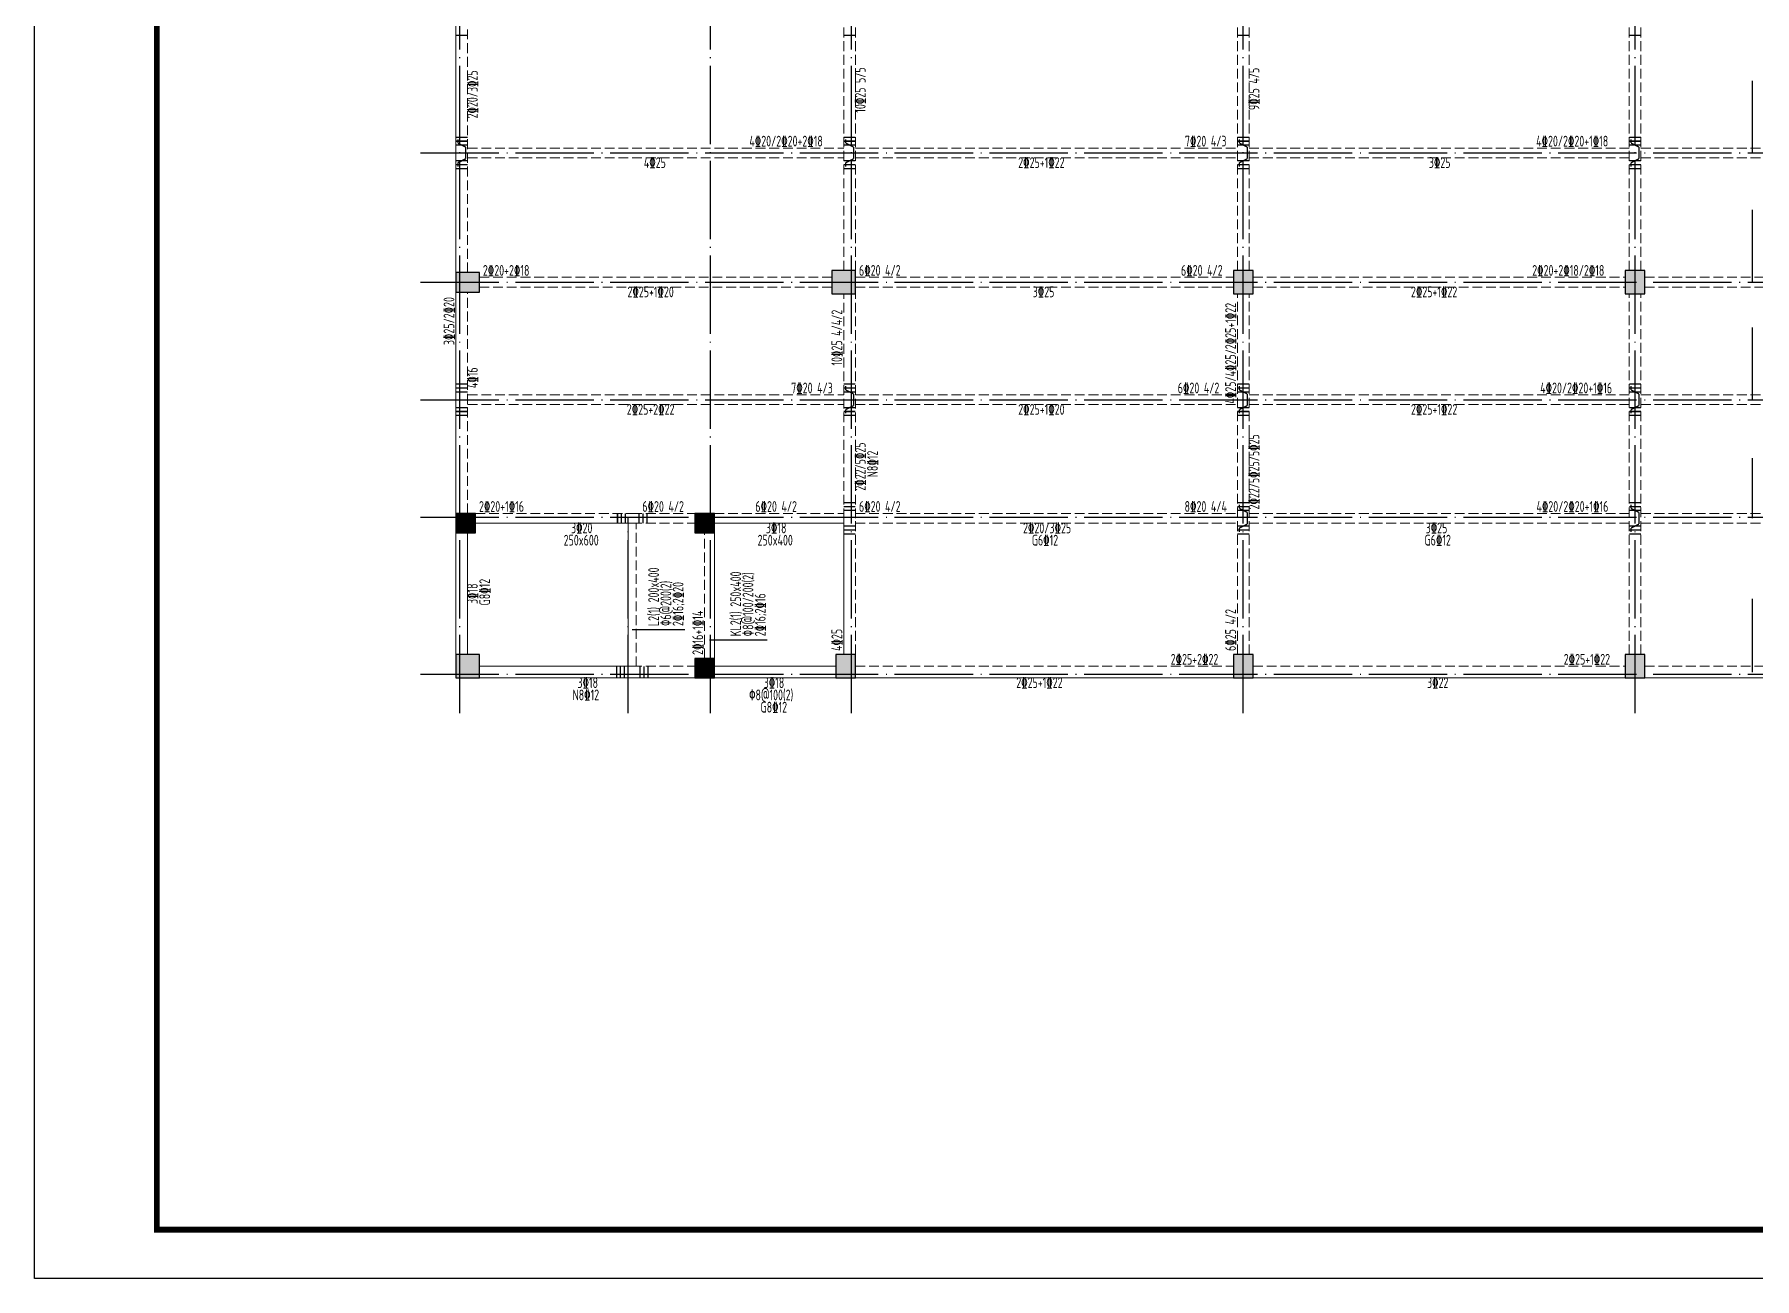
# Model space of a CAD drawing. Extents: x -2331248 to -1198620, y -977263 to -545844.
# Drawn here: x -1699191 to -1655280, y -855128 to -823372 of the extents above; entities that cross this region are included whole.
import ezdxf

# ---------------------------------------------------------------- set-up
doc = ezdxf.new("R2010")
doc.units = 0
doc.header["$LTSCALE"] = 1000
doc.header["$MEASUREMENT"] = 0
for name, pattern in [('DASH', [0.35, 0.25, -0.1]), ('DOTE', [2.42, 2, -0.2, 0.02, -0.2]), ('线型3', [500, 300, -200])]:
    doc.linetypes.add(name, pattern=pattern)
for name, color, linetype in [('DOTE', 1, 'DOTE'), ('PUB_TITLE', 4, 'CONTINUOUS'), ('S_BEAMDIMMASS', 2, 'CONTINUOUS'), ('柱涂实', 54, 'CONTINUOUS')]:
    doc.layers.add(name, color=color, linetype=linetype)
for name, color, linetype, lineweight in [('S_Beam', 4, 'CONTINUOUS', 18), ('S_BeamDash', 134, '线型3', 18), ('S_BeamDimLocal', 7, 'CONTINUOUS', 25), ('S_BeamDimLocalVer', 7, 'CONTINUOUS', 25), ('S_BeamDimMassVer', 2, 'CONTINUOUS', 25), ('S_Cl', 2, 'CONTINUOUS', 9), ('S_Hole', 9, 'CONTINUOUS', 18), ('S_SubBeamHanger', 1, 'CONTINUOUS', 40), ('S_SubBeamHoop', 1, 'CONTINUOUS', 40)]:
    doc.layers.add(name, color=color, linetype=linetype, lineweight=lineweight)
doc.styles.add('TSSD_REIN', font='Tssdeng.shx', dxfattribs={"width": 0.7, "bigfont": 'hztxt.shx'})

msp = doc.modelspace()

# ---------------------------------------------------------------- hatches: boundary and pattern name
at = {"layer": '柱涂实'}
for points in [[(-1687831.5, -829947.1), (-1687831.5, -829447.1), (-1688431.5, -829447.1), (-1688431.5, -829947.1)], [(-1678231.5, -829997.1), (-1678231.5, -829397.1), (-1678831.5, -829397.1), (-1678831.5, -829997.1)], [(-1668081.5, -829997.1), (-1668081.5, -829397.1), (-1668581.5, -829397.1), (-1668581.5, -829997.1)], [(-1658081.5, -829997.1), (-1658081.5, -829397.1), (-1658581.5, -829397.1), (-1658581.5, -829997.1)], [(-1687931.5, -836097.1), (-1687931.5, -835597.1), (-1688431.5, -835597.1), (-1688431.5, -836097.1)], [(-1681831.5, -836097.1), (-1681831.5, -835597.1), (-1682331.5, -835597.1), (-1682331.5, -836097.1)], [(-1687831.5, -839797.1), (-1687831.5, -839197.1), (-1688431.5, -839197.1), (-1688431.5, -839797.1)], [(-1681831.5, -839797.1), (-1681831.5, -839297.1), (-1682331.5, -839297.1), (-1682331.5, -839797.1)], [(-1678231.5, -839797.1), (-1678231.5, -839197.1), (-1678731.5, -839197.1), (-1678731.5, -839797.1)], [(-1668081.5, -839797.1), (-1668081.5, -839197.1), (-1668581.5, -839197.1), (-1668581.5, -839797.1)], [(-1658081.5, -839797.1), (-1658081.5, -839197.1), (-1658581.5, -839197.1), (-1658581.5, -839797.1)]]:
    msp.add_hatch(color=256, dxfattribs=at).paths.add_polyline_path(points)

# ---------------------------------------------------------------- linework, layer by layer
at = {"layer": 'DOTE'}
for p, q in [((-1688331.5, -840697.1), (-1688331.5, -788697.1)), ((-1681931.5, -840697.1), (-1681931.5, -788697.1)), ((-1678331.5, -840697.1), (-1678331.5, -788697.1)), ((-1668331.5, -840697.1), (-1668331.5, -788697.1)), ((-1658331.5, -840697.1), (-1658331.5, -788697.1)), ((-1689331.5, -826397.1), (-1627331.5, -826397.1)), ((-1689331.5, -829697.1), (-1627331.5, -829697.1)), ((-1689331.5, -832697.1), (-1627331.5, -832697.1)), ((-1689331.5, -835697.1), (-1627331.5, -835697.1)), ((-1684031.5, -840697.1), (-1684031.5, -835697.1)), ((-1689331.5, -839697.1), (-1627331.5, -839697.1))]:
    msp.add_line(p, q, dxfattribs=at)
at = {"layer": 'PUB_TITLE'}
msp.add_lwpolyline([(-1699191, -855128), (-1699191, -780878), (-1594066, -780878), (-1594066, -855128)], close=True, dxfattribs=at)
at = {"layer": 'PUB_TITLE', "const_width": 150}
msp.add_lwpolyline([(-1696066, -782128), (-1595316, -782128), (-1595316, -853878), (-1696066, -853878)], close=True, dxfattribs=at)
at = {"layer": 'S_Beam', "ltscale": 1}
for p, q in [((-1688431.5, -829447.1), (-1688431.5, -819947.1)), ((-1688431.5, -835597.1), (-1688431.5, -829947.1)), ((-1687931.5, -835847.1), (-1683931.5, -835847.1)), ((-1684031.5, -839497.1), (-1684031.5, -835847.1)), ((-1681831.5, -835847.1), (-1678531.5, -835847.1)), ((-1678531.5, -839197.1), (-1678531.5, -835722.1)), ((-1688431.5, -839197.1), (-1688431.5, -836097.1)), ((-1688131.5, -839197.1), (-1688131.5, -836097.1)), ((-1681831.5, -839297.1), (-1681831.5, -836097.1)), ((-1687831.5, -839497.1), (-1683931.5, -839497.1)), ((-1681831.5, -839497.1), (-1678731.5, -839497.1)), ((-1687831.5, -839797.1), (-1683931.5, -839797.1)), ((-1683931.5, -839797.1), (-1682331.5, -839797.1)), ((-1681831.5, -839797.1), (-1678731.5, -839797.1)), ((-1678231.5, -839797.1), (-1668581.5, -839797.1)), ((-1668081.5, -839797.1), (-1658581.5, -839797.1)), ((-1658081.5, -839797.1), (-1648581.5, -839797.1))]:
    msp.add_line(p, q, dxfattribs=at)
at = {"layer": 'S_BeamDash', "linetype": 'DASH', "ltscale": 1}
for p, q in [((-1688131.5, -829447.1), (-1688131.5, -819947.1)), ((-1678531.5, -829397.1), (-1678531.5, -819997.1)), ((-1678231.5, -829397.1), (-1678231.5, -819997.1)), ((-1668481.5, -829397.1), (-1668481.5, -819997.1)), ((-1668181.5, -829397.1), (-1668181.5, -819997.1)), ((-1658481.5, -829397.1), (-1658481.5, -819997.1)), ((-1658181.5, -829397.1), (-1658181.5, -819997.1)), ((-1688131.5, -826272.1), (-1678531.5, -826272.1)), ((-1678231.5, -826272.1), (-1668481.5, -826272.1)), ((-1668181.5, -826272.1), (-1658481.5, -826272.1)), ((-1658181.5, -826272.1), (-1648481.5, -826272.1)), ((-1688131.5, -826522.1), (-1678531.5, -826522.1)), ((-1678231.5, -826522.1), (-1668481.5, -826522.1)), ((-1668181.5, -826522.1), (-1658481.5, -826522.1)), ((-1658181.5, -826522.1), (-1648481.5, -826522.1)), ((-1687831.5, -829572.1), (-1678831.5, -829572.1)), ((-1687831.5, -829822.1), (-1678831.5, -829822.1)), ((-1678231.5, -829572.1), (-1668581.5, -829572.1)), ((-1678231.5, -829822.1), (-1668581.5, -829822.1)), ((-1668081.5, -829572.1), (-1658581.5, -829572.1)), ((-1668081.5, -829822.1), (-1658581.5, -829822.1)), ((-1658081.5, -829572.1), (-1648581.5, -829572.1)), ((-1658081.5, -829822.1), (-1648581.5, -829822.1)), ((-1688131.5, -835597.1), (-1688131.5, -829947.1)), ((-1678531.5, -835722.1), (-1678531.5, -829997.1)), ((-1678231.5, -835722.1), (-1678231.5, -829997.1)), ((-1668481.5, -839197.1), (-1668481.5, -829997.1)), ((-1668181.5, -839197.1), (-1668181.5, -829997.1)), ((-1658481.5, -839197.1), (-1658481.5, -829997.1)), ((-1658181.5, -839197.1), (-1658181.5, -829997.1)), ((-1688131.5, -832572.1), (-1678531.5, -832572.1)), ((-1688131.5, -832822.1), (-1678531.5, -832822.1)), ((-1678231.5, -832572.1), (-1668481.5, -832572.1)), ((-1678231.5, -832822.1), (-1668481.5, -832822.1)), ((-1668181.5, -832572.1), (-1658481.5, -832572.1)), ((-1668181.5, -832822.1), (-1658481.5, -832822.1)), ((-1658181.5, -832572.1), (-1648481.5, -832572.1)), ((-1658181.5, -832822.1), (-1648481.5, -832822.1)), ((-1687931.5, -835597.1), (-1683931.5, -835597.1)), ((-1683931.5, -835597.1), (-1682331.5, -835597.1)), ((-1681831.5, -835597.1), (-1678531.5, -835597.1)), ((-1678231.5, -835597.1), (-1668481.5, -835597.1)), ((-1668181.5, -835597.1), (-1658481.5, -835597.1)), ((-1658181.5, -835597.1), (-1648481.5, -835597.1)), ((-1683931.5, -835847.1), (-1682331.5, -835847.1)), ((-1683831.5, -839497.1), (-1683831.5, -835847.1)), ((-1678231.5, -839197.1), (-1678231.5, -835722.1)), ((-1678231.5, -835847.1), (-1668481.5, -835847.1)), ((-1668181.5, -835847.1), (-1658481.5, -835847.1)), ((-1658181.5, -835847.1), (-1648481.5, -835847.1)), ((-1682081.5, -839297.1), (-1682081.5, -836097.1)), ((-1683931.5, -839497.1), (-1682331.5, -839497.1)), ((-1678231.5, -839497.1), (-1668581.5, -839497.1)), ((-1668081.5, -839497.1), (-1658581.5, -839497.1)), ((-1658081.5, -839497.1), (-1648581.5, -839497.1))]:
    msp.add_line(p, q, dxfattribs=at)
at = {"layer": 'S_BEAMDIMMASS'}
for p, q in [((-1655331.5, -826397.1), (-1655331.5, -824553.3)), ((-1655331.5, -829697.1), (-1655331.5, -827853.3)), ((-1655331.5, -832697.1), (-1655331.5, -830853.3)), ((-1655331.5, -835722.1), (-1655331.5, -834190.8)), ((-1655331.5, -839647.1), (-1655331.5, -837778.3))]:
    msp.add_line(p, q, dxfattribs=at)
at = {"layer": 'S_BeamDimMassVer'}
for p, q in [((-1683931.5, -838562.6), (-1682583.8, -838562.6)), ((-1681956.5, -838824.5), (-1680487.6, -838824.5))]:
    msp.add_line(p, q, dxfattribs=at)
at = {"layer": 'S_Cl', "ltscale": 1}
for points in [[(-1687831.5, -829947.1), (-1687831.5, -829447.1), (-1688431.5, -829447.1), (-1688431.5, -829947.1)], [(-1678231.5, -829997.1), (-1678231.5, -829397.1), (-1678831.5, -829397.1), (-1678831.5, -829997.1)], [(-1668081.5, -829997.1), (-1668081.5, -829397.1), (-1668581.5, -829397.1), (-1668581.5, -829997.1)], [(-1658081.5, -829997.1), (-1658081.5, -829397.1), (-1658581.5, -829397.1), (-1658581.5, -829997.1)], [(-1687931.5, -836097.1), (-1687931.5, -835597.1), (-1688431.5, -835597.1), (-1688431.5, -836097.1)], [(-1681831.5, -836097.1), (-1681831.5, -835597.1), (-1682331.5, -835597.1), (-1682331.5, -836097.1)], [(-1687831.5, -839797.1), (-1687831.5, -839197.1), (-1688431.5, -839197.1), (-1688431.5, -839797.1)], [(-1681831.5, -839797.1), (-1681831.5, -839297.1), (-1682331.5, -839297.1), (-1682331.5, -839797.1)], [(-1678231.5, -839797.1), (-1678231.5, -839197.1), (-1678731.5, -839197.1), (-1678731.5, -839797.1)], [(-1668081.5, -839797.1), (-1668081.5, -839197.1), (-1668581.5, -839197.1), (-1668581.5, -839797.1)], [(-1658081.5, -839797.1), (-1658081.5, -839197.1), (-1658581.5, -839197.1), (-1658581.5, -839797.1)]]:
    msp.add_lwpolyline(points, close=True, dxfattribs=at)
at = {"layer": 'S_Hole', "ltscale": 1}
msp.add_lwpolyline([(-1681831.5, -839497.1), (-1678731.5, -839497.1), (-1678731.5, -839197.1), (-1678531.5, -839197.1), (-1678531.5, -835847.1), (-1681831.5, -835847.1), (-1681831.5, -839497.1)], close=True, dxfattribs=at)
at = {"layer": 'S_SubBeamHanger', "linetype": 'Continuous', "ltscale": 1, "const_width": 35}
for points in [[(-1688381.5, -826147.1), (-1688381.5, -826047.1)], [(-1688181.5, -826247.1), (-1688381.5, -826147.1)], [(-1688181.5, -826547.1), (-1688181.5, -826247.1)], [(-1678481.5, -826147.1), (-1678481.5, -826047.1)], [(-1678281.5, -826247.1), (-1678481.5, -826147.1)], [(-1678281.5, -826547.1), (-1678281.5, -826247.1)], [(-1668431.5, -826147.1), (-1668431.5, -826047.1)], [(-1668231.5, -826247.1), (-1668431.5, -826147.1)], [(-1668231.5, -826547.1), (-1668231.5, -826247.1)], [(-1658431.5, -826147.1), (-1658431.5, -826047.1)], [(-1658231.5, -826247.1), (-1658431.5, -826147.1)], [(-1658231.5, -826547.1), (-1658231.5, -826247.1)], [(-1688381.5, -826647.1), (-1688181.5, -826547.1)], [(-1688381.5, -826747.1), (-1688381.5, -826647.1)], [(-1678481.5, -826647.1), (-1678281.5, -826547.1)], [(-1678481.5, -826747.1), (-1678481.5, -826647.1)], [(-1668431.5, -826647.1), (-1668231.5, -826547.1)], [(-1668431.5, -826747.1), (-1668431.5, -826647.1)], [(-1658431.5, -826647.1), (-1658231.5, -826547.1)], [(-1658431.5, -826747.1), (-1658431.5, -826647.1)], [(-1678481.5, -832447.1), (-1678481.5, -832347.1)], [(-1678281.5, -832547.1), (-1678481.5, -832447.1)], [(-1678281.5, -832847.1), (-1678281.5, -832547.1)], [(-1668431.5, -832447.1), (-1668431.5, -832347.1)], [(-1668231.5, -832547.1), (-1668431.5, -832447.1)], [(-1668231.5, -832847.1), (-1668231.5, -832547.1)], [(-1658431.5, -832447.1), (-1658431.5, -832347.1)], [(-1658231.5, -832547.1), (-1658431.5, -832447.1)], [(-1658231.5, -832847.1), (-1658231.5, -832547.1)], [(-1678481.5, -832947.1), (-1678281.5, -832847.1)], [(-1678481.5, -833047.1), (-1678481.5, -832947.1)], [(-1668431.5, -832947.1), (-1668231.5, -832847.1)], [(-1668431.5, -833047.1), (-1668431.5, -832947.1)], [(-1658431.5, -832947.1), (-1658231.5, -832847.1)], [(-1658431.5, -833047.1), (-1658431.5, -832947.1)], [(-1668431.5, -835472.1), (-1668431.5, -835372.1)], [(-1668231.5, -835572.1), (-1668431.5, -835472.1)], [(-1668231.5, -835872.1), (-1668231.5, -835572.1)], [(-1658431.5, -835472.1), (-1658431.5, -835372.1)], [(-1658231.5, -835572.1), (-1658431.5, -835472.1)], [(-1658231.5, -835872.1), (-1658231.5, -835572.1)], [(-1668431.5, -835972.1), (-1668231.5, -835872.1)], [(-1668431.5, -836072.1), (-1668431.5, -835972.1)], [(-1658431.5, -835972.1), (-1658231.5, -835872.1)], [(-1658431.5, -836072.1), (-1658431.5, -835972.1)]]:
    msp.add_lwpolyline(points, dxfattribs=at)
at = {"layer": 'S_SubBeamHoop', "linetype": 'Continuous', "ltscale": 1, "const_width": 35}
for points in [[(-1688431.5, -823397.1), (-1688131.5, -823397.1)], [(-1678531.5, -823397.1), (-1678231.5, -823397.1)], [(-1668481.5, -823397.1), (-1668181.5, -823397.1)], [(-1658481.5, -823397.1), (-1658181.5, -823397.1)], [(-1688431.5, -825997.1), (-1688131.5, -825997.1)], [(-1688431.5, -826097.1), (-1688131.5, -826097.1)], [(-1688431.5, -826197.1), (-1688131.5, -826197.1)], [(-1678531.5, -825997.1), (-1678231.5, -825997.1)], [(-1678531.5, -826097.1), (-1678231.5, -826097.1)], [(-1678531.5, -826197.1), (-1678231.5, -826197.1)], [(-1668481.5, -825997.1), (-1668181.5, -825997.1)], [(-1668481.5, -826097.1), (-1668181.5, -826097.1)], [(-1668481.5, -826197.1), (-1668181.5, -826197.1)], [(-1658481.5, -825997.1), (-1658181.5, -825997.1)], [(-1658481.5, -826097.1), (-1658181.5, -826097.1)], [(-1658481.5, -826197.1), (-1658181.5, -826197.1)], [(-1688431.5, -826597.1), (-1688131.5, -826597.1)], [(-1688431.5, -826697.1), (-1688131.5, -826697.1)], [(-1688431.5, -826797.1), (-1688131.5, -826797.1)], [(-1678531.5, -826597.1), (-1678231.5, -826597.1)], [(-1678531.5, -826697.1), (-1678231.5, -826697.1)], [(-1678531.5, -826797.1), (-1678231.5, -826797.1)], [(-1668481.5, -826597.1), (-1668181.5, -826597.1)], [(-1668481.5, -826697.1), (-1668181.5, -826697.1)], [(-1668481.5, -826797.1), (-1668181.5, -826797.1)], [(-1658481.5, -826597.1), (-1658181.5, -826597.1)], [(-1658481.5, -826697.1), (-1658181.5, -826697.1)], [(-1658481.5, -826797.1), (-1658181.5, -826797.1)], [(-1688431.5, -832297.1), (-1688131.5, -832297.1)], [(-1688431.5, -832397.1), (-1688131.5, -832397.1)], [(-1688431.5, -832497.1), (-1688131.5, -832497.1)], [(-1678531.5, -832297.1), (-1678231.5, -832297.1)], [(-1678531.5, -832397.1), (-1678231.5, -832397.1)], [(-1678531.5, -832497.1), (-1678231.5, -832497.1)], [(-1668481.5, -832297.1), (-1668181.5, -832297.1)], [(-1668481.5, -832397.1), (-1668181.5, -832397.1)], [(-1668481.5, -832497.1), (-1668181.5, -832497.1)], [(-1658481.5, -832297.1), (-1658181.5, -832297.1)], [(-1658481.5, -832397.1), (-1658181.5, -832397.1)], [(-1658481.5, -832497.1), (-1658181.5, -832497.1)], [(-1688431.5, -832897.1), (-1688131.5, -832897.1)], [(-1688431.5, -832997.1), (-1688131.5, -832997.1)], [(-1678531.5, -832897.1), (-1678231.5, -832897.1)], [(-1678531.5, -832997.1), (-1678231.5, -832997.1)], [(-1668481.5, -832897.1), (-1668181.5, -832897.1)], [(-1668481.5, -832997.1), (-1668181.5, -832997.1)], [(-1658481.5, -832897.1), (-1658181.5, -832897.1)], [(-1658481.5, -832997.1), (-1658181.5, -832997.1)], [(-1688431.5, -833097.1), (-1688131.5, -833097.1)], [(-1678531.5, -833097.1), (-1678231.5, -833097.1)], [(-1668481.5, -833097.1), (-1668181.5, -833097.1)], [(-1658481.5, -833097.1), (-1658181.5, -833097.1)], [(-1684306.5, -835597.1), (-1684306.5, -835847.1)], [(-1684206.5, -835597.1), (-1684206.5, -835847.1)], [(-1684106.5, -835597.1), (-1684106.5, -835847.1)], [(-1683756.5, -835597.1), (-1683756.5, -835847.1)], [(-1683656.5, -835597.1), (-1683656.5, -835847.1)], [(-1683556.5, -835597.1), (-1683556.5, -835847.1)], [(-1678531.5, -835322.1), (-1678231.5, -835322.1)], [(-1678531.5, -835422.1), (-1678231.5, -835422.1)], [(-1678531.5, -835522.1), (-1678231.5, -835522.1)], [(-1668481.5, -835322.1), (-1668181.5, -835322.1)], [(-1668481.5, -835422.1), (-1668181.5, -835422.1)], [(-1668481.5, -835522.1), (-1668181.5, -835522.1)], [(-1658481.5, -835322.1), (-1658181.5, -835322.1)], [(-1658481.5, -835422.1), (-1658181.5, -835422.1)], [(-1658481.5, -835522.1), (-1658181.5, -835522.1)], [(-1678531.5, -835922.1), (-1678231.5, -835922.1)], [(-1678531.5, -836022.1), (-1678231.5, -836022.1)], [(-1668481.5, -835922.1), (-1668181.5, -835922.1)], [(-1668481.5, -836022.1), (-1668181.5, -836022.1)], [(-1658481.5, -835922.1), (-1658181.5, -835922.1)], [(-1658481.5, -836022.1), (-1658181.5, -836022.1)], [(-1678531.5, -836122.1), (-1678231.5, -836122.1)], [(-1668481.5, -836122.1), (-1668181.5, -836122.1)], [(-1658481.5, -836122.1), (-1658181.5, -836122.1)], [(-1684331.5, -839497.1), (-1684331.5, -839797.1)], [(-1684231.5, -839497.1), (-1684231.5, -839797.1)], [(-1684131.5, -839497.1), (-1684131.5, -839797.1)], [(-1683731.5, -839497.1), (-1683731.5, -839797.1)], [(-1683631.5, -839497.1), (-1683631.5, -839797.1)], [(-1683531.5, -839497.1), (-1683531.5, -839797.1)]]:
    msp.add_lwpolyline(points, dxfattribs=at)
at = {"layer": '柱涂实', "linetype": 'Continuous'}
for points in [[(-1687831.5, -829947.1), (-1687831.5, -829447.1), (-1688431.5, -829447.1), (-1688431.5, -829947.1)], [(-1678231.5, -829997.1), (-1678231.5, -829397.1), (-1678831.5, -829397.1), (-1678831.5, -829997.1)], [(-1668081.5, -829997.1), (-1668081.5, -829397.1), (-1668581.5, -829397.1), (-1668581.5, -829997.1)], [(-1658081.5, -829997.1), (-1658081.5, -829397.1), (-1658581.5, -829397.1), (-1658581.5, -829997.1)], [(-1687931.5, -836097.1), (-1687931.5, -835597.1), (-1688431.5, -835597.1), (-1688431.5, -836097.1)], [(-1681831.5, -836097.1), (-1681831.5, -835597.1), (-1682331.5, -835597.1), (-1682331.5, -836097.1)], [(-1687831.5, -839797.1), (-1687831.5, -839197.1), (-1688431.5, -839197.1), (-1688431.5, -839797.1)], [(-1681831.5, -839797.1), (-1681831.5, -839297.1), (-1682331.5, -839297.1), (-1682331.5, -839797.1)], [(-1678231.5, -839797.1), (-1678231.5, -839197.1), (-1678731.5, -839197.1), (-1678731.5, -839797.1)], [(-1668081.5, -839797.1), (-1668081.5, -839197.1), (-1668581.5, -839197.1), (-1668581.5, -839797.1)], [(-1658081.5, -839797.1), (-1658081.5, -839197.1), (-1658581.5, -839197.1), (-1658581.5, -839797.1)]]:
    msp.add_lwpolyline(points, close=True, dxfattribs=at)

# ---------------------------------------------------------------- texts
at = {"layer": 'S_BeamDimLocal', "style": 'TSSD_REIN', "width": 0.7}
for s, p in [('4%%13220/2%%13220+2%%13218', (-1680939.9, -826233.3)), ('7%%13220 4/3', (-1669822, -826233.3)), ('4%%13220/2%%13220+1%%13218', (-1660856.3, -826233.3)), ('4%%13225', (-1683633.2, -826780.8)), ('2%%13225+1%%13222', (-1674077.2, -826780.8)), ('3%%13225', (-1663595.2, -826780.8)), ('2%%13220+2%%13218', (-1687742.1, -829533.3)), ('6%%13220 4/2', (-1678142.1, -829533.3)), ('6%%13220 4/2', (-1669922, -829533.3)), ('2%%13220+2%%13218/2%%13218', (-1660956.3, -829533.3)), ('2%%13225+1%%13220', (-1684052.2, -830080.8)), ('3%%13225', (-1673708.2, -830080.8)), ('2%%13225+1%%13222', (-1664052.2, -830080.8)), ('7%%13220 4/3', (-1679872, -832533.3)), ('6%%13220 4/2', (-1670005, -832533.3)), ('4%%13220/2%%13220+1%%13216', (-1660753, -832533.3)), ('2%%13225+2%%13222', (-1684069, -833080.8)), ('2%%13225+1%%13220', (-1674077.2, -833080.8)), ('2%%13225+1%%13222', (-1664052.2, -833080.8)), ('2%%13220+1%%13216', (-1687842.1, -835558.3)), ('6%%13220 4/2', (-1683672, -835558.3)), ('6%%13220 4/2', (-1680787.4, -835558.3)), ('6%%13220 4/2', (-1678142.1, -835558.3)), ('8%%13220 4/4', (-1669830.4, -835558.3)), ('4%%13220/2%%13220+1%%13216', (-1660848, -835558.3)), ('3%%13220', (-1685492.5, -836105.8)), ('3%%13218', (-1680518.9, -836105.8)), ('2%%13220/3%%13225', (-1673953.2, -836105.8)), ('3%%13225', (-1663677.2, -836105.8)), ('250x600', (-1685680.4, -836418.3)), ('250x400', (-1680730.4, -836418.3)), ('G6%%13212', (-1673729.4, -836418.3)), ('G6%%13212', (-1663704.4, -836418.3)), ('2%%13225+2%%13222', (-1670185.3, -839458.3)), ('2%%13225+1%%13222', (-1660151.8, -839458.3)), ('3%%13218', (-1685327.9, -840055.8)), ('3%%13218', (-1680573.9, -840055.8)), ('2%%13225+1%%13222', (-1674127.2, -840055.8)), ('3%%13222', (-1663642.2, -840055.8)), ('N8%%13212', (-1685454.4, -840368.3)), ('%%1308@100(2)', (-1680947.8, -840368.3)), ('G8%%13212', (-1680654.4, -840680.8))]:
    msp.add_text(s, height=275, dxfattribs=at).set_placement(p)
at = {"layer": 'S_BeamDimLocalVer', "style": 'TSSD_REIN', "width": 0.7}
for s, p in [('2%%13220/3%%13225', (-1687872.7, -825516.8)), ('10%%13225 5/5', (-1677972.7, -825370)), ('9%%13225 4/5', (-1667922.7, -825302.9)), ('3%%13225/2%%13220', (-1688470.3, -831302.3)), ('4%%13225/4%%13225/2%%13225+1%%13222', (-1668520.3, -832795.5)), ('10%%13225 4/4/2', (-1678570.3, -831823.7)), ('4%%13216', (-1687872.7, -832399.8)), ('2%%13222/5%%13225', (-1677972.7, -835018.8)), ('2%%13222/5%%13225/5%%13225', (-1667922.7, -835497.9)), ('N8%%13212', (-1677660.2, -834675.2)), ('G8%%13212', (-1687560.2, -837945)), ('3%%13218', (-1687872.7, -837911.5)), ('2%%13216+1%%13214', (-1682120.3, -839207.7)), ('6%%13225 4/2', (-1668520.3, -839107.7)), ('4%%13225', (-1678570.3, -839107.7))]:
    msp.add_text(s, height=275, rotation=90, dxfattribs=at).set_placement(p)
at = {"layer": 'S_BeamDimMassVer', "style": 'TSSD_REIN', "width": 0.7}
for s, p in [('L2(1) 200x400', (-1683247.5, -838473.2)), ('%%1306@200(2)', (-1682935, -838473.2)), ('2%%13216;2%%13220', (-1682622.5, -838473.2)), ('KL2(1) 250x400', (-1681151.4, -838735.1)), ('%%1308@100/200(2)', (-1680838.9, -838735.1)), ('2%%13216;2%%13216', (-1680526.4, -838735.1))]:
    msp.add_text(s, height=275, rotation=90, dxfattribs=at).set_placement(p)

doc.saveas('drawing.dxf')
